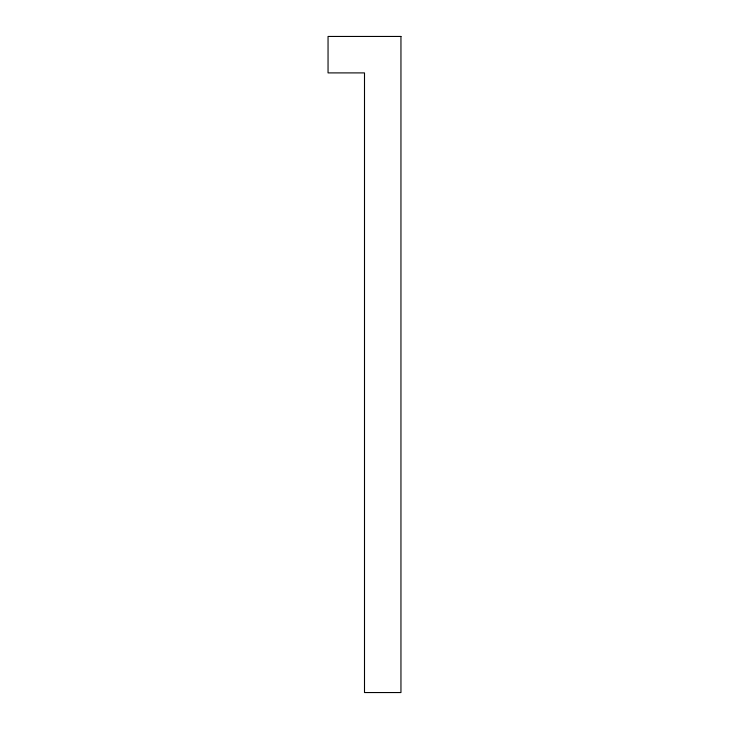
<?xml version="1.0" encoding="UTF-8"?>
<svg xmlns="http://www.w3.org/2000/svg" width="729" height="729" viewBox="0 0 729 729"><rect width="100%" height="100%" fill="white"/><g stroke="black" fill="none" stroke-linecap="round" stroke-linejoin="round"><path stroke-width="1.09" d="M400.95 36.45L328.05 36.45L328.05 72.9L364.5 72.9L364.5 692.55L400.95 692.55L400.95 36.45"/></g></svg>
